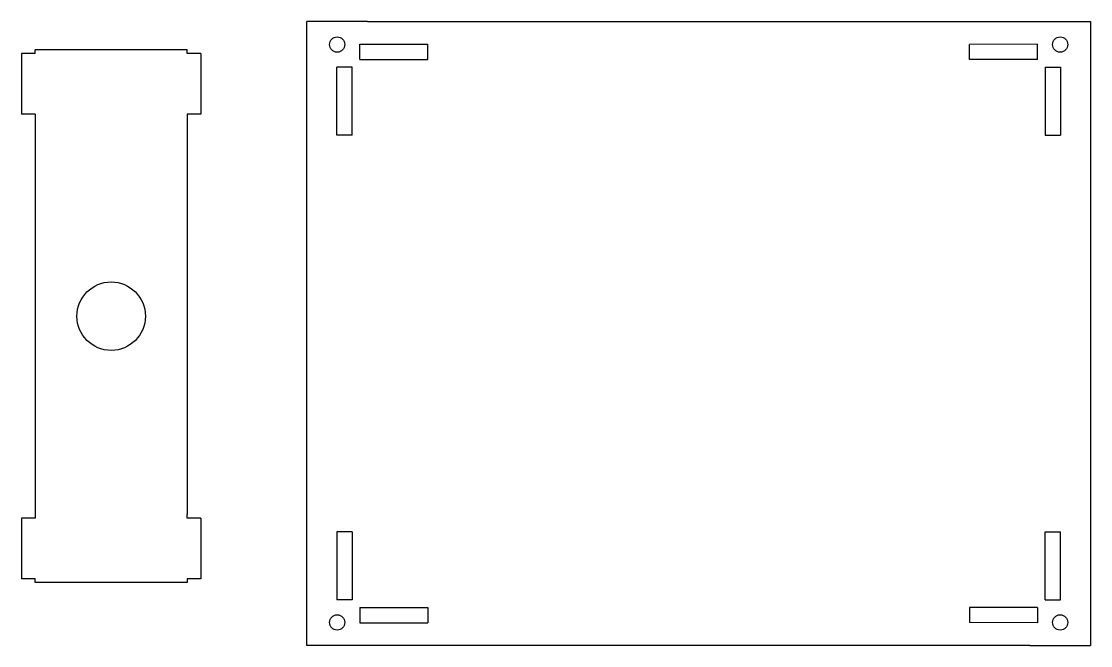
# Model space of a CAD drawing. Header units: millimetres. Extents: x 35 to 608, y -27 to 151.
# Drawn here: x 467.3 to 607.8, y 1 to 83 of the extents above; entities that cross this region are included whole.
import ezdxf

# ---------------------------------------------------------------- set-up
doc = ezdxf.new("R2010")
doc.units = ezdxf.units.MM
doc.header["$MEASUREMENT"] = 0

msp = doc.modelspace()

# ---------------------------------------------------------------- linework, layer by layer
for p, q in [((512.76, 82.97), (504.76, 82.97)), ((599.76, 82.97), (607.76, 82.97)), ((467.26, 78.74), (467.26, 70.78)), ((469.06, 78.74), (467.26, 78.74)), ((489.06, 79.24), (469.06, 79.24)), ((469.06, 78.74), (469.06, 79.24)), ((489.06, 78.74), (489.06, 79.23)), ((490.86, 78.74), (489.06, 78.74)), ((490.86, 78.74), (490.86, 70.78)), ((511.72, 77.97), (511.72, 79.97)), ((520.68, 77.97), (520.68, 79.97)), ((600.8, 79.96), (591.85, 79.94)), ((591.85, 77.97), (591.85, 79.94)), ((600.8, 77.97), (600.8, 79.96)), ((600.8, 77.97), (591.85, 77.97)), ((510.72, 76.97), (508.72, 76.97)), ((601.8, 76.97), (603.8, 76.97)), ((469.06, 70.78), (467.26, 70.78)), ((469.06, 70.78), (469.06, 70.28)), ((469.06, 70.28), (469.06, 18.2)), ((490.86, 70.78), (489.06, 70.78)), ((489.06, 70.78), (489.06, 70.28)), ((489.06, 70.28), (489.06, 18.2)), ((510.72, 68.01), (508.72, 68.01)), ((601.8, 68.01), (603.8, 68.01)), ((467.26, 17.7), (467.26, 9.74)), ((469.06, 17.7), (467.26, 17.7)), ((469.06, 18.2), (469.06, 17.7)), ((489.06, 17.7), (489.06, 18.2)), ((490.86, 17.7), (489.06, 17.7)), ((490.86, 17.7), (490.86, 9.74)), ((510.72, 15.92), (508.72, 15.92)), ((601.8, 15.92), (603.8, 15.92)), ((469.06, 9.74), (467.26, 9.74)), ((469.06, 9.24), (469.06, 9.74)), ((489.06, 9.24), (469.06, 9.24)), ((490.86, 9.74), (489.06, 9.74)), ((489.06, 9.74), (489.06, 9.24)), ((510.72, 6.97), (508.72, 6.97)), ((511.72, 5.97), (511.72, 3.97)), ((520.68, 5.97), (520.68, 3.97)), ((591.85, 5.97), (591.85, 3.99)), ((600.8, 5.97), (591.85, 5.97)), ((600.8, 5.97), (600.8, 3.97)), ((601.8, 6.97), (603.8, 6.97)), ((600.8, 3.97), (591.85, 3.99)), ((512.76, 0.97), (504.76, 0.97)), ((599.76, 0.97), (607.76, 0.97))]:
    msp.add_line(p, q)
for points in [[(504.76, 0.97), (504.76, 82.97)], [(512.76, 82.97), (599.76, 82.97)], [(607.76, 82.97), (607.76, 0.97)], [(511.72, 79.97), (520.68, 79.97)], [(511.72, 77.97), (520.68, 77.97)], [(508.72, 68.01), (508.72, 76.97)], [(510.72, 68.01), (510.72, 76.97)], [(601.8, 76.97), (601.8, 68.01)], [(603.8, 76.97), (603.8, 68.01)], [(508.72, 15.92), (508.72, 6.97)], [(510.72, 15.92), (510.72, 6.97)], [(601.8, 6.97), (601.8, 15.92)], [(603.8, 6.97), (603.8, 15.92)], [(511.72, 5.97), (520.68, 5.97)], [(511.72, 3.97), (520.68, 3.97)], [(599.76, 0.97), (512.76, 0.97)]]:
    msp.add_lwpolyline(points)
for centre, radius in [((508.76, 79.92), 1), ((603.76, 79.92), 1), ((479.06, 44.24), 4.5), ((508.76, 4.01), 1), ((603.76, 4.01), 1)]:
    msp.add_circle(centre, radius)

doc.saveas('drawing.dxf')
